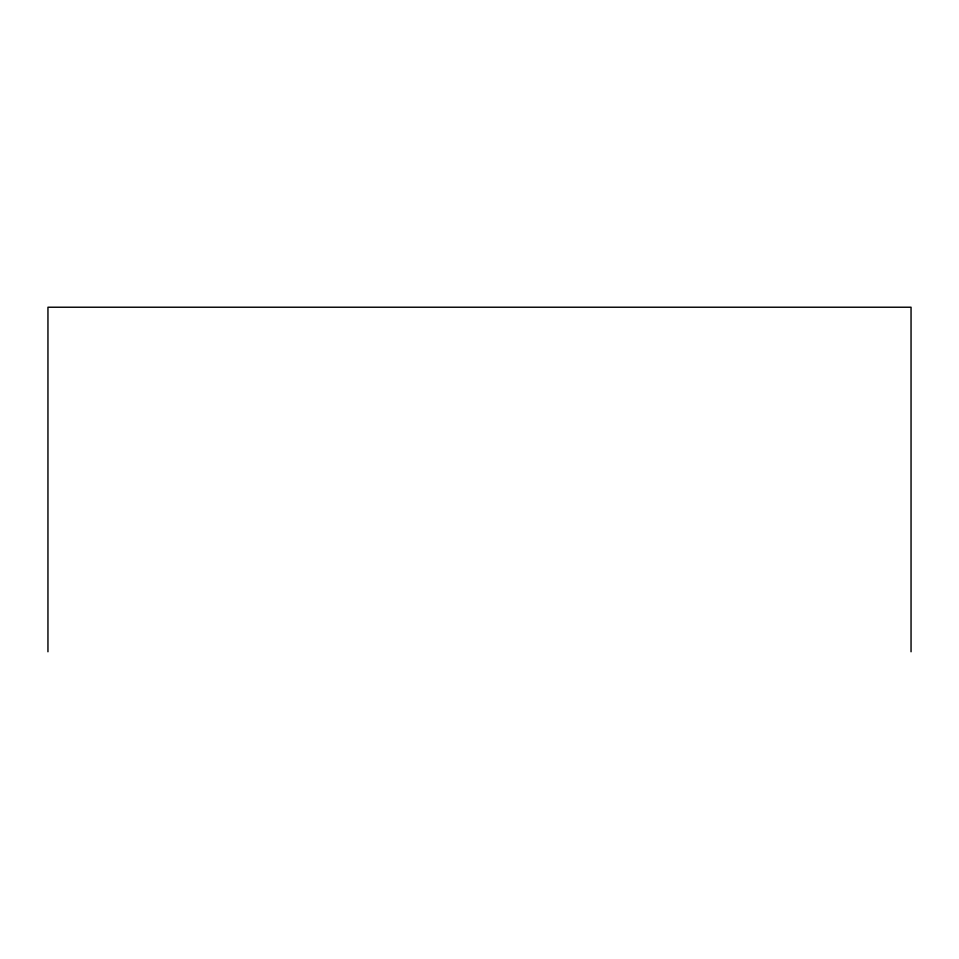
<?xml version="1.0" encoding="UTF-8"?>
<svg xmlns="http://www.w3.org/2000/svg" width="959" height="959" viewBox="0 0 959 959"><rect width="100%" height="100%" fill="white"/><g stroke="black" fill="none" stroke-linecap="round" stroke-linejoin="round"><path stroke-width="1.44" d="M911.05 651.772L911.05 307.228L47.95 307.228L47.95 651.772"/></g></svg>
